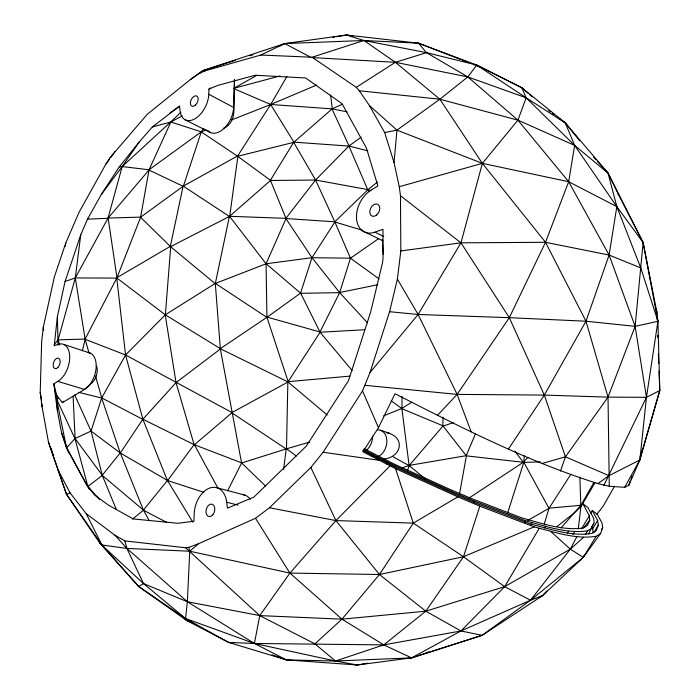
<?xml version="1.0" encoding="UTF-8"?>
<svg xmlns="http://www.w3.org/2000/svg" width="700" height="700" viewBox="0 0 700 700"><rect width="100%" height="100%" fill="white"/><g stroke="black" fill="none" stroke-linecap="round" stroke-linejoin="round"><path stroke-width="1.05" d="M227.526 490.936L241.649 462.963L286.493 448.823L287.858 382.104L320.075 332.229L300.729 293.3L266.166 263.751L215.058 283.561L165.375 314.746L125.562 354.988L101.719 397.933L91.053 431.078L102.322 475.449L116.34 509.512M179.655 106.041L152.346 126.962L139.195 142.021L119.271 166.889L101.395 194.32L87.535 219.135L80.736 234.885L65.056 281.488L57.409 316.531L54.224 345.73L57.969 344.4A20.274 11.839 -71.4 0 1 69.711 357.201A20.274 11.839 -71.4 0 1 57.864 381.377L53.821 383.845L57.479 411.18L61.512 432.635L66.535 447.86L89.364 489.352M459.532 493.894L466.41 455.875L442.855 425.775L443.074 417.121M600.591 533.461L583.31 557.366L542.553 595.613L482.16 635.311L411.574 657.878L357.289 665L286.405 659.89L228.62 642.425L186.541 620.401L138.67 586.512L100.17 543.541L66.5 494.314L48.475 442.181L42.044 406.735L40.215 392.534L41.65 341.618L43.304 327.206L54.373 276.859L65.739 243.136L79.013 212.362L105.858 164.15L110.11 157.588L147.28 114.266L190.33 79.59L203.035 70.543L284.716 43.575L346.412 35L418.512 43.199L476.752 65.056L521.824 87.754L565.285 122.885L608.029 173.049L643.116 242.55L656.74 311.544L657.93 321.291L659.785 390.53L639.852 459.961L628.845 485.319L624.68 487.305L609.28 486.264L597.896 483.604C527.214 461.282 460.863 427.35 395.019 393.724L378.49 427.7L362.871 451.789L395.579 468.659L457.879 496.86L479.824 506.161L534.179 526.881C554.374 531.991 575.102 539.56 596.19 536.314L600.591 533.461L602.691 527.852L601.983 522.83L597.082 514.019L592.261 510.562L590.651 513.301M57.479 411.18L56.604 395.15L53.821 383.845M58.03 345.109L57.409 316.531M234.386 79.774L233.625 113.374A11.909 7.28 -64.1 0 1 223.659 128.153M233.625 113.374L234.57 79.721M169.934 112.954L179.55 106.251L180.127 111.151A20.86 12.425 -64.2 0 0 195.072 118.703A20.86 12.425 -64.2 0 0 208.775 94.264L208.959 89.101L210.429 87.911M442.855 425.775L401.887 408.678L402.098 396.48M57.855 469.49L70.079 492.887L86.275 513.73L114.905 535.185L124.793 540.899L185.57 547.759L188.773 547.391L189.744 551.215L187.355 601.746L185.561 618.529L186.541 620.401L192.526 622.965M641.804 450.677L641.673 452.839L659.785 390.53L659.032 371.053M88.979 352.905L85.111 339.071L117.023 277.602L140.586 217.332L149.056 169.768L170.87 121.984L182.306 115.859M507.526 513.231L523.836 462.315L524.256 455.761M165.375 314.746L170.695 246.776L140.586 217.332M349.834 376.127L288.155 381.666L266.928 317.231L266.061 263.734L286.055 218.531L270.401 180.259L237.352 156.048L183.409 186.077L140.604 217.184M188.773 547.391L198.537 543.716L255.5 518.271L269.465 507.754L310.844 467.495L323.111 452.244L362.521 390.898L369.994 372.575L389.585 311.71L397.381 279.125L400.829 250.941L400.479 195.737L399.254 186.716L394.039 162.549L396.97 130.148L439.854 99.216L467.81 76.921L476.752 65.056L521.824 87.754L528.255 93.354M624.68 487.305L639.852 459.961L646.45 397.32L635.128 326.349L643.116 242.55L619.378 196.192M65.354 246.374L65.739 243.136M578.27 528.955L581.061 505.234L583.056 504.017L589.33 515.839L589.75 520.205L587.282 525.656L583.126 528.054C562.336 530.863 542.062 523.267 522.244 518.061L471.861 498.724L450.249 489.528L393.172 463.61L364.184 448.744M265.738 486.229L241.553 462.849L220.36 349.002L215.311 283.517L229.399 216.466L270.498 180.469L315.569 180.04L367.955 189.63L371.009 190.732M58.179 339.64L75.32 277.848L80.736 234.885M283.588 469.481L286.221 448.945M237.904 156.135L229.705 216.291L285.976 218.347M656.416 313.696L656.74 311.544L655.716 308.464M596.19 536.314L583.31 557.366L530.53 600.233L482.16 635.311L411.574 657.878L335.493 661.019L286.405 659.89L254.415 643.466L259.744 615.606L289.914 573.081L335.912 520.581L389.979 465.946M183.05 186.401L170.362 246.356L117.023 277.602M66.535 447.86L75.084 438.524L73.106 396.296M82.364 350.831L85.129 339.29L125.562 354.988L231.761 412.431M641.41 453.854L639.852 459.961L608.983 475.676L597.896 483.604M521.824 87.754L526.146 97.799L517.939 120.155L482.361 163.354L460.968 242.821L418.119 314.475L369.994 372.575M75.32 277.848L108.001 218.199L122.176 166.574L139.195 142.021M628.845 485.319L630.053 481.11M407.461 470.759L409.325 465.369L466.314 455.674M544.285 523.941L549.001 508.34L570.675 474.565M220.535 348.512L267.199 317.135L319.988 331.975L339.71 292.504L350.464 258.186L378.639 238.639M479.824 506.161L463.479 556.754L425.793 611.196L383.793 644.892L335.493 661.019L254.415 643.466L185.561 618.529L138.67 586.512L101.929 544.994L66.5 494.314L48.475 442.181M183.409 186.077L201.285 131.854L170.87 121.984L152.346 126.962M285.994 218.225L315.569 180.04L349.029 145.941L361.139 137.139M560.455 471.065L565.451 456.82L608.02 397.127L635.128 326.349L609.114 255.054L568.671 181.729L517.939 120.155L467.81 76.921L426.493 52.657L418.512 43.199L363.912 40.495L284.716 43.575L260.838 55.029L205.319 70.761L198.957 73.5L190.33 79.59M592.261 510.562L597.651 520.415L598.264 525.289L596.076 530.758L591.675 533.496C570.92 536.559 550.585 529.095 530.714 524.099L476.936 503.545L455.551 494.471L393.995 466.576L362.775 450.45M630.884 479.097L632.126 476.061M640.01 456.873L641.253 453.845M466.305 455.455L475.501 433.746M588.691 533.636L594.169 522.76L593.661 518.262L587.79 507.36L583.056 504.017M584.535 554.496L583.31 557.366L570.308 549.15L550.532 531.23M270.401 180.259L293.624 142.415L332.273 108.736L342.221 104.353M603.907 485.319L646.45 397.32L657.93 321.291L643.116 242.55L616.831 206.614L574.656 145.407L526.146 97.799L476.752 65.056L426.493 52.657L363.912 40.495L346.412 35L336.77 36.671M576.826 536.76L570.308 549.15L530.53 600.233L460.941 630.971L411.574 657.878L383.793 644.892L341.95 619.168L289.914 573.081L255.5 518.271M372.067 456.435L373.047 454.685L394.748 465.666L452.541 491.881L474.722 501.305L525.674 520.817C545.825 526.129 566.484 533.846 587.615 530.854L591.789 528.351M386.575 463.925L387.564 462.175M393.671 467.574L394.748 465.666M561.041 527.861L581.009 505.207L593.933 482.387M595.175 482.449L580.895 506.713L574.009 513.082L557.051 526.496M614.53 486.229L603.26 506.048L596.794 514.386M473.664 503.151L474.722 501.305M231.411 120.006L270.672 104.536L286.895 76.484M524.641 522.602L525.674 520.817M530.845 524.65L531.878 522.874M544.582 527.949L545.597 526.207M567.508 533.024L568.601 531.151M573.003 534.459L574.63 531.685M585.515 534.441L587.615 530.854M591.649 527.048L593.661 523.617M593.11 532.866L592.699 528.85L597.651 520.415M594.23 532.157L598.264 525.289M539.122 528.509L504.665 586.644L460.941 630.971L383.793 644.892L254.415 643.466L228.62 642.425L185.561 618.529L143.526 583.59L100.17 543.541L98.718 540.645M581.455 528.815L589.33 515.839M237.632 156.039L270.567 104.598M457.879 496.86L413.306 523.119L379.453 574.516L341.95 619.168L314.939 643.86L259.744 615.606L185.57 547.759M508.445 449.006L544.311 395.089L585.979 321.221L609.114 255.054L616.831 206.614L608.029 173.049L597.205 161.14M220.36 349.002L176.032 382.629L142.765 419.344L120.321 452.996L143.465 510.213L149.275 520.686M114.8 151.699L110.836 157.544L110.11 157.588M201.241 131.827L203.822 128.31M74.629 394.8L91 431.034L120.199 452.935L167.624 480.55L194.11 444.649L176.032 382.629L165.252 315M101.395 194.32L122.176 166.574L149.056 169.768L201.285 131.854L206.308 129.876M105.858 164.15L109.594 159.197M56.604 395.15L62.335 402.675L63.438 401.284M54.25 344.662L58.17 339.745M102.288 475.204L120.199 452.935L101.675 398.037L79.03 392.42M583.581 527.861L589.75 520.205M167.352 480.567L143.421 510.099L102.322 475.449L87.876 486.421L99.461 499.529M601.344 529.48L602.691 527.852M466.41 455.875L523.294 462.28L528.001 457.293M108.001 218.199L148.951 170.039L183.138 186.296M409.325 465.369L442.995 426.002M539.656 597.056L542.553 595.613L546.936 590.791M437.351 415.52L457.126 394.389L509.32 317.678L545.519 242.296L568.671 181.729L574.656 145.407L565.285 122.885L560.061 118.991M200.716 72.809L203.035 70.543L235.244 60.358M170.721 122.01L180.933 112.254M122.246 166.486L170.643 122.054M583.572 537.303L570.308 549.15L504.665 586.644L425.793 611.196L341.95 619.168L259.744 615.606L187.355 601.746L143.526 583.59L126.893 548.424L124.793 540.899M86.275 513.73L101.929 544.994L126.893 548.424L189.744 551.215L198.537 543.716M132.571 519.059L143.465 510.213L166.644 522.358M377.344 182.123L367.955 189.63L334.81 221.83L286.055 218.531M383.635 458.999C390.618 458.692 398.046 454.09 399.192 446.793A11.953 11.34 -22.4 0 0 398.851 442.076C396.436 434.166 387.021 432.626 380.319 430.22M198.957 73.5L203.035 70.543L205.319 70.761M267.199 317.135L300.536 293.16L311.981 257.696L334.871 221.996L315.569 180.04L293.711 142.362L238.105 156.161M469.175 497.954L523.294 462.28L514.841 451.133M260.838 55.029L312.069 57.234L356.256 87.325L395.412 62.309L426.493 52.657M411.784 402.255L401.739 408.494L383.635 415.861M138.67 586.512L143.526 583.59M62.335 402.675L84.507 389.436L90.457 384.02A11.585 6.948 -71.5 0 0 96.294 365.601M527.625 520.511L549.001 508.34L523.836 462.315M234.614 87.85L257.092 75.224M231.858 412.598L287.858 382.104M377.991 456.636L379.838 455.656A14.228 10.482 -71.9 0 0 386.803 439.81A14.228 10.482 -71.9 0 0 377.589 429.861M170.643 246.61L229.399 216.466L183.312 186.174M659.785 390.53L646.45 397.32L608.02 397.127L544.311 395.089L457.126 394.389L365.216 385.332M56.525 398.834L58.433 397.88M425.495 653.284L428.4 651.875M279.799 45.946L284.716 43.575L310.118 56.954M75.084 438.524L91.053 431.078M234.395 88.909L270.734 104.484L316.575 85.059M534.179 526.881L463.479 556.754L379.453 574.516L289.914 573.081L189.744 551.215M208.959 89.101L217.735 85.426L255.15 75.259L305.594 77.962L342.108 103.749L366.441 148.067L377.869 185.972L371.07 190.129A24.194 16.765 -63.6 0 0 356.58 219.048A24.194 16.765 -63.6 0 0 374.929 232.172L383.723 236.495M66.5 494.314L70.079 492.887M542.553 595.613L530.53 600.233L504.665 586.644L463.479 556.754L413.306 523.119L335.912 520.581L269.465 507.754M374.929 232.172L382.97 229.32L383.023 258.729L382.533 262.666L370.641 312.016L348.495 380.66L306.233 446.197L253.89 497.105L227.421 508.165L226.713 502.25A23.573 15.75 -75.1 0 0 209.641 488.066A23.573 15.75 -75.1 0 0 194.171 514.01L193.918 521.22L178.062 523.294L133.306 518.954L108.684 505.278L94.587 495.031L86.616 485.012L67.2 448.779L61.512 432.635M65.056 281.488L75.294 277.961L116.751 278.084L125.562 354.988L142.905 419.317L167.431 480.55M443.152 426.072L453.285 422.642M401.835 467.959L408.957 465.57L392.455 456.444M312.069 57.234L363.912 40.495L395.412 62.309L439.854 99.216L482.361 163.354L545.519 242.296L585.979 321.221L608.02 397.127L609.28 486.264M249.786 55.755L252.901 54.775M286.493 448.823L309.654 442.085M542.106 463.47L565.451 456.82L608.983 475.676M399.254 186.716L482.361 163.354L568.671 181.729L616.831 206.614L640.78 267.925L657.93 321.291L635.128 326.349L585.979 321.221L509.32 317.678L418.119 314.475L389.585 311.71M233.678 88.375L279.991 75.941M339.71 292.504L377.676 284.76M356.256 87.325L359.293 90.772L369.408 105.516L384.685 132.562L396.97 130.148L482.361 163.354M332.483 37.415L334.626 37.047M355.145 664.668L357.289 665L367.946 663.171M400.829 250.941L460.968 242.821L545.519 242.296L609.114 255.054L640.78 267.925M266.166 263.751L311.981 257.696L350.464 258.186L378.998 278.88M416.369 43.461L418.512 43.199L460.267 59.342M119.271 166.889L122.176 166.574M549.229 508.174L580.86 505.278M364.683 329.735L320.075 332.229L352.135 370.545M87.535 219.135L107.896 218.304M523.924 462.403L540.269 461.877M108.246 218.067L140.551 217.105M300.729 293.3L339.544 292.661M312.83 57.61L395.412 62.309L467.81 76.921L526.146 97.799L565.285 122.885L579.6 140.7M270.734 104.484L332.132 108.876L347.069 111.808M359.293 90.772L439.854 99.216L517.939 120.155L574.656 145.407L608.029 173.049L618.879 195.23L617.636 193.454M323.111 452.244L378.98 460.267M228.62 642.425L232.846 643.081M346.412 35L352.879 36.129M357.289 665L335.493 661.019L314.939 643.86M386.33 432.705L389.13 433.23M482.16 635.311L460.941 630.971L425.793 611.196L379.453 574.516L335.912 520.581L310.844 467.495M226.713 502.25L237.947 505.102M349.002 146.029L367.894 150.867M217.315 487.874L244.807 495.093M362.626 230.335L334.871 221.996L350.464 258.186M57.864 381.377L84.507 389.436A19.941 11.9 -71.5 0 0 96.119 367.955A19.941 11.9 -71.5 0 0 87.43 352.476M167.624 480.55L203.919 492.363M63.901 344.496L90.282 353.115M272.081 654.832L286.405 659.89M241.553 462.849L194.11 444.649L143.01 419.291M462.306 60.13L467.399 62.099M473.506 64.461L479.623 66.824M362.504 230.86L383.058 240.888M220.439 348.784L287.998 381.938L327.18 414.995M185.133 119.788L210.114 132.388M142.765 419.344L101.719 397.933L95.498 375.944M363.414 449.61L373.047 454.685M208.775 94.264L233.599 107.424A20.51 12.477 -64.1 0 1 223.501 128.905A20.51 12.477 -64.1 0 1 207.699 130.445M220.447 348.688L165.322 314.842L116.839 277.979M254.415 643.466L187.355 601.746L126.893 548.424L114.905 535.185M215.504 283.491L266.709 317.284M286.125 448.945L231.866 412.825L194.434 444.762L217.989 488.259M201.311 131.915L237.352 156.048M391.142 400.776L401.686 408.406M548.747 110.556L550.489 111.851M552.23 113.155L553.971 114.45M286.694 448.84L296.284 456.024M400.479 195.737L460.968 242.821L509.32 317.678L544.311 395.089L565.451 456.82M425.775 479.281L409.115 465.483L401.887 408.678M170.695 246.776L215.058 283.561M529.865 94.754L532.271 96.854M181.676 616.087L186.541 620.401M100.17 543.541L104.195 547.137M369.408 105.516L396.97 130.148M367.517 322.875L339.649 292.591L311.981 257.696L286.037 218.768M593.591 157.176L595.761 159.556M229.582 216.396L266.061 263.734M75.075 438.585L102.288 475.3M270.672 104.536L293.912 142.144L348.933 146.081L368.594 191.695M167.519 480.576L192.867 522.235M397.381 279.125L418.119 314.475L457.126 394.389L471.135 431.795M53.751 455.341L52.159 452.506L51.292 448.219M591.745 527.021L592.699 528.85M56.551 398.983L74.97 438.681L87.876 486.421M332.062 109.034L349.029 145.941M362.521 390.898L378.49 427.7M67.2 448.779L68.591 452.812M395.579 468.659L413.306 523.119M384.685 132.562L394.039 162.549M59.675 345.039L58.179 339.85L85.111 339.071L75.294 277.961M56.586 399.14L66.5 447.659M40.215 392.534L41.58 399.989M54.959 389.699L56.508 398.685M108.15 218.138L116.961 277.69M330.619 94.946L332.273 108.736M382.358 239.4L383.276 254.38M41.913 403.891L42.044 406.735M43.304 327.206L43.444 330.453M656.74 311.544L656.819 313.705M656.95 316.951L657.029 319.113M657.659 335.344L657.738 337.514M658.367 353.745L658.735 363.484M579.889 477.146L580.781 505.216M242.935 494.629A23.126 15.75 -75.3 0 1 250.434 499.24M372.575 436.135A14.385 10.5 -71.8 0 1 366.109 450.59M376.6 215.058A6.554 4.541 -63.6 0 0 377.912 204.409A6.554 4.541 -63.6 0 0 369.836 211.015A6.554 4.541 -63.6 0 0 376.6 215.058M195.484 105.07A5.652 3.36 -64.2 0 0 196.893 96.066A5.652 3.36 -64.2 0 0 190.47 102.069A5.652 3.36 -64.2 0 0 195.484 105.07M57.706 367.684A5.486 3.203 -71.4 0 0 59.054 358.549A5.486 3.203 -71.4 0 0 53.252 363.956A5.486 3.203 -71.4 0 0 57.706 367.684M212.826 514.789A6.388 4.261 -75.1 0 0 212.389 504.306A6.388 4.261 -75.1 0 0 205.966 511.98A6.388 4.261 -75.1 0 0 212.826 514.789"/></g></svg>
